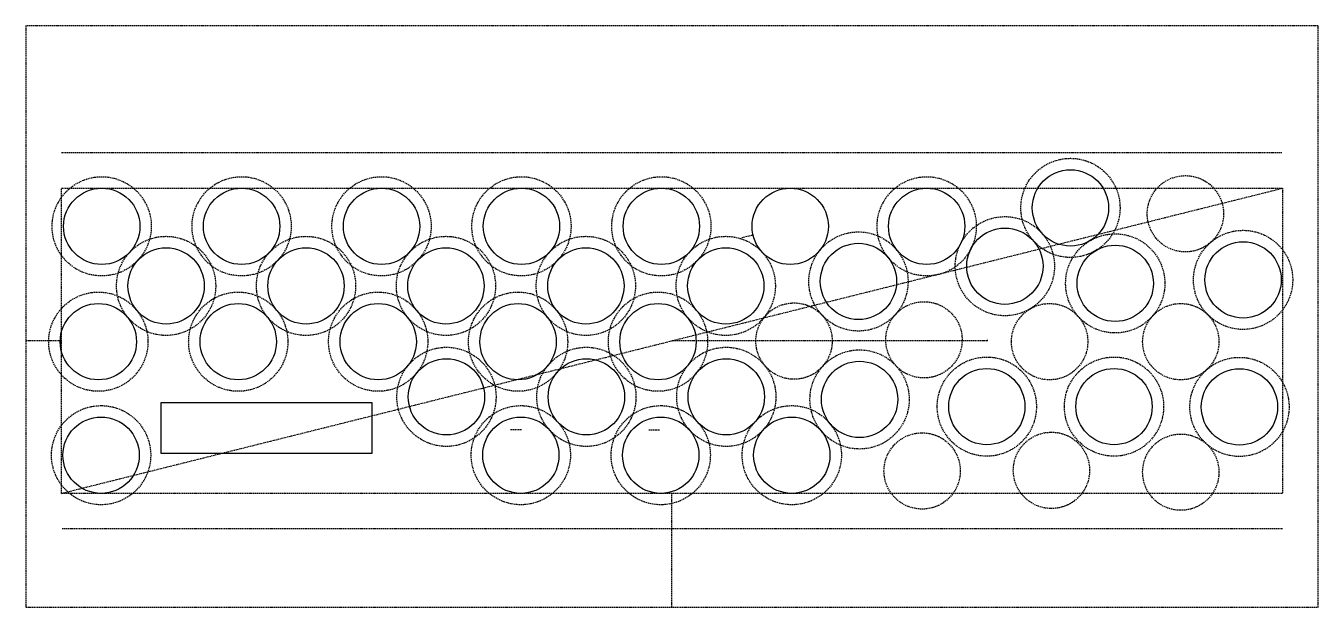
# Model space of a CAD drawing. Header units: millimetres. Extents: x 0 to 508, y 0 to 229.
import ezdxf

# ---------------------------------------------------------------- set-up
doc = ezdxf.new("R2010")
doc.units = ezdxf.units.MM
doc.linetypes.add('DASHED', pattern=[0.75, 0.5, -0.25])
doc.layers.get('0').update_dxf_attribs({"linetype": 'CONTINUOUS'})

msp = doc.modelspace()

# ---------------------------------------------------------------- linework, layer by layer
at = {"linetype": 'DASHED'}
for p, q in [((508, 228.6), (0, 228.6)), ((0, 228.6), (0, 0)), ((508, 0), (508, 228.6)), ((14, 178.76), (494, 178.76)), ((14, 164.76), (494, 164.76)), ((14, 44.76), (14, 164.76)), ((14, 44.76), (494, 164.76)), ((494, 164.76), (494, 44.76)), ((281.46, 145.39), (285.84, 146.4)), ((14, 104.76), (0, 104.76)), ((377.89, 104.76), (254, 104.76)), ((377.89, 105.13), (377.89, 104.4)), ((194.83, 69.76), (190.33, 69.76)), ((244.83, 69.76), (249.33, 69.76)), ((494, 44.76), (14, 44.76)), ((254, 0), (254, 44.76)), ((494, 30.76), (14, 30.76)), ((0, 0), (508, 0))]:
    msp.add_line(p, q, dxfattribs=at)
msp.add_lwpolyline([(53.2, 80.42), (135.98, 80.42), (135.98, 60.37), (53.2, 60.37)], close=True)
for centre, radius in [((410.63, 157), 19.5), ((29.82, 149.76), 19.5), ((84.82, 149.76), 19.5), ((139.82, 149.76), 19.5), ((194.82, 149.76), 19.5), ((249.82, 149.76), 19.5), ((354.12, 149.76), 19.5), ((455.82, 154.7), 15), ((384.85, 134.08), 19.5), ((327.29, 128.08), 19.5), ((478.5, 128.7), 19.5), ((55.14, 126.33), 19.5), ((110.14, 126.33), 19.5), ((165.14, 126.33), 19.5), ((220.14, 126.33), 19.5), ((275.14, 126.33), 19.5), ((428.23, 127.33), 19.5), ((28.5, 104.4), 19.5), ((83.5, 104.4), 19.5), ((138.5, 104.4), 19.5), ((193.5, 104.4), 19.5), ((248.5, 104.4), 19.5), ((301.97, 104.64), 15), ((353.05, 105.13), 15), ((402.44, 104.4), 15), ((454.01, 104.4), 15), ((165.34, 82.71), 19.5), ((220.34, 82.71), 19.5), ((275.34, 82.71), 19.5), ((327.73, 81.69), 19.5), ((377.76, 78.86), 19.5), ((427.76, 78.86), 19.5), ((477.07, 78.74), 19.5), ((29.58, 59.76), 19.5), ((194.58, 59.76), 19.5), ((249.58, 59.76), 19.5), ((301.09, 59.76), 19.5), ((352.33, 53.56), 15), ((403.17, 53.8), 15), ((454.01, 53.08), 15)]:
    msp.add_circle(centre, radius, dxfattribs=at)
for centre in [(410.63, 157), (29.82, 149.76), (84.82, 149.76), (139.82, 149.76), (194.82, 149.76), (249.82, 149.76), (300.46, 149.76), (354.12, 149.76), (384.85, 134.08), (327.29, 128.08), (428.23, 127.33), (478.5, 128.7), (55.14, 126.33), (110.14, 126.33), (165.14, 126.33), (220.14, 126.33), (275.14, 126.33), (28.5, 104.4), (83.5, 104.4), (138.5, 104.4), (193.5, 104.4), (248.5, 104.4), (165.34, 82.71), (220.34, 82.71), (275.34, 82.71), (327.73, 81.69), (377.76, 78.86), (427.76, 78.86), (477.07, 78.74), (29.58, 59.76), (194.58, 59.76), (249.58, 59.76), (301.09, 59.76)]:
    msp.add_circle(centre, 15)

doc.saveas('drawing.dxf')
